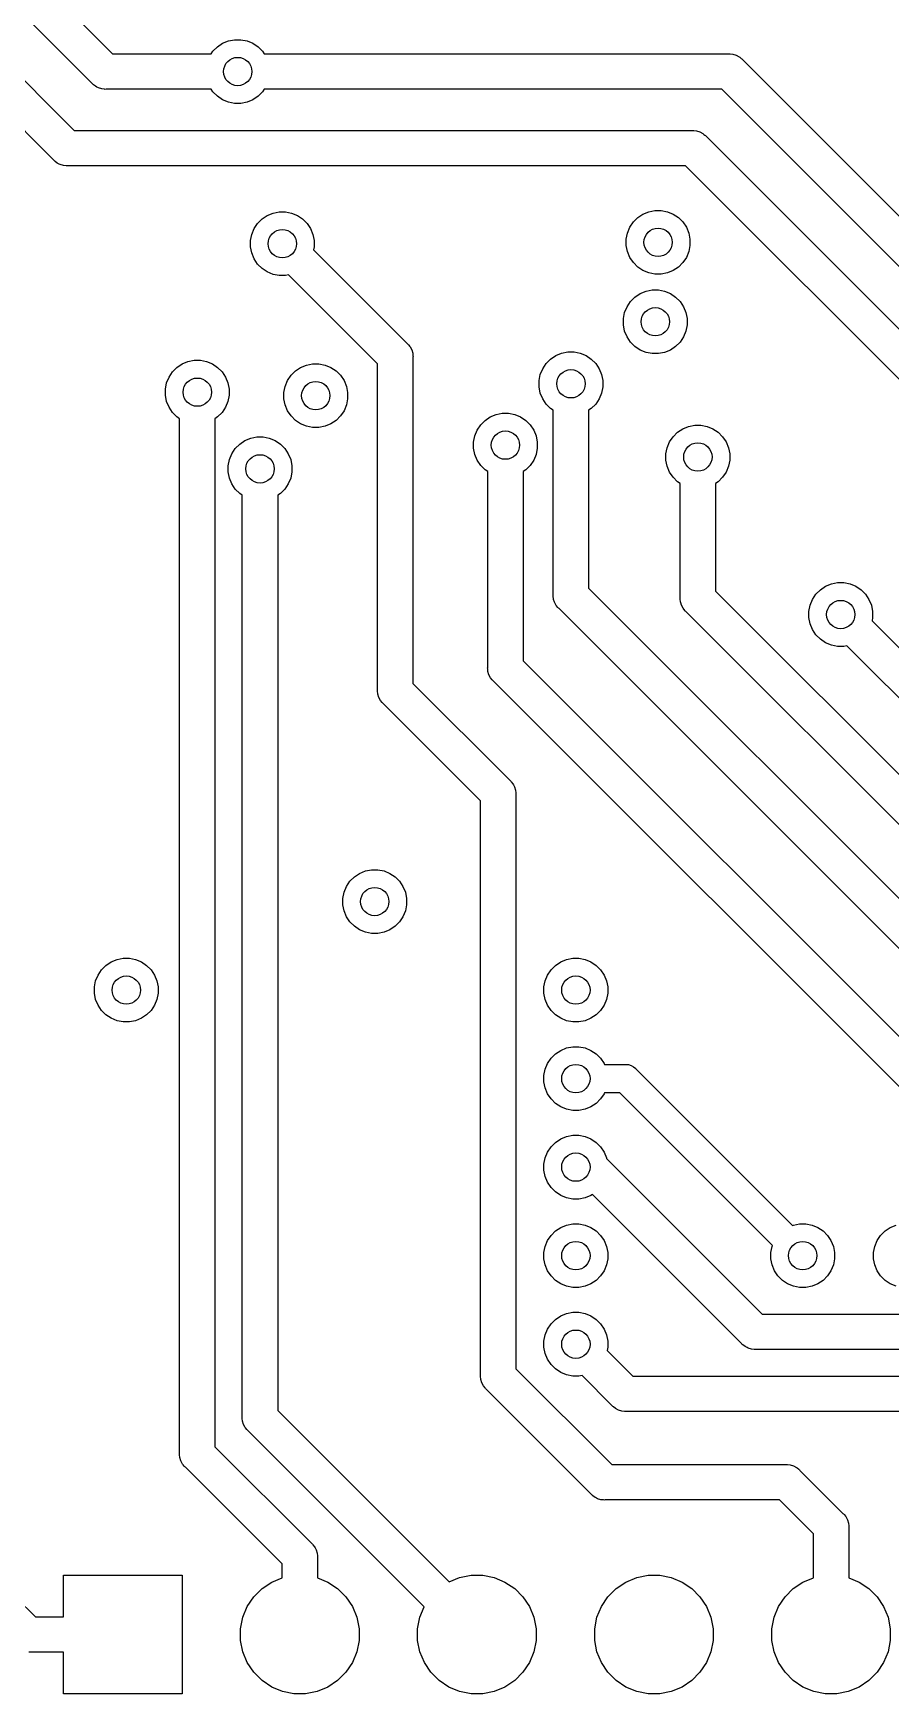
# Model space of a CAD drawing. Extents: x 3.58 to 7.49, y -4.48 to -2.36.
# Drawn here: x 5.209 to 5.693, y -4.406 to -3.469 of the extents above; entities that cross this region are included whole.
import ezdxf

# ---------------------------------------------------------------- set-up
doc = ezdxf.new("R2010")
doc.units = 0
doc.header["$MEASUREMENT"] = 0
doc.layers.add('BLACK', color=7, linetype='CONTINUOUS')

msp = doc.modelspace()

# ---------------------------------------------------------------- linework, layer by layer
at = {"layer": 'BLACK', "linetype": 'CONTINUOUS'}
for p, q in [((5.14898, -3.44074), (5.2317, -3.52346)), ((5.21984, -3.44665), (5.25335, -3.48016)), ((5.24179, -3.49688), (5.20312, -3.45821)), ((5.22014, -3.54019), (5.14898, -3.46902)), ((5.30905, -3.48016), (5.31003, -3.47868)), ((5.31003, -3.47868), (5.31254, -3.47618)), ((5.31254, -3.47618), (5.31549, -3.47421)), ((5.31549, -3.47421), (5.31877, -3.47285)), ((5.31877, -3.47285), (5.32224, -3.47216)), ((5.32224, -3.47216), (5.32579, -3.47216)), ((5.32579, -3.47216), (5.32927, -3.47285)), ((5.32927, -3.47285), (5.33254, -3.47421)), ((5.33254, -3.47421), (5.33549, -3.47618)), ((5.33549, -3.47618), (5.338, -3.47868)), ((5.338, -3.47868), (5.33898, -3.48016)), ((5.25335, -3.48016), (5.30905, -3.48016)), ((5.33898, -3.48016), (5.60108, -3.48016)), ((5.60108, -3.48016), (5.60157, -3.48011)), ((5.60157, -3.48011), (5.60207, -3.48016)), ((5.60207, -3.48016), (5.60207, -3.48016)), ((5.60207, -3.48016), (5.60354, -3.4803)), ((5.60354, -3.4803), (5.60542, -3.48087)), ((5.60542, -3.48087), (5.60716, -3.4818)), ((5.60716, -3.4818), (5.6075, -3.48208)), ((5.6075, -3.48208), (5.6083, -3.48274)), ((5.6083, -3.48274), (5.6083, -3.48274)), ((5.6083, -3.48274), (5.60868, -3.48305)), ((5.60868, -3.48305), (5.60899, -3.48343)), ((5.60899, -3.48343), (5.9159, -3.79034)), ((5.24211, -3.49726), (5.24179, -3.49688)), ((5.24249, -3.49758), (5.24211, -3.49726)), ((5.24363, -3.49851), (5.24249, -3.49758)), ((5.24249, -3.49758), (5.24249, -3.49758)), ((5.24444, -3.49894), (5.24363, -3.49851)), ((5.24537, -3.49944), (5.24444, -3.49894)), ((5.24725, -3.50001), (5.24537, -3.49944)), ((5.24872, -3.50016), (5.24725, -3.50001)), ((5.24921, -3.50021), (5.24872, -3.50016)), ((5.24872, -3.50016), (5.24872, -3.50016)), ((5.2497, -3.50016), (5.24921, -3.50021)), ((5.30905, -3.50016), (5.2497, -3.50016)), ((5.31003, -3.50163), (5.30905, -3.50016)), ((5.31254, -3.50414), (5.31003, -3.50163)), ((5.31549, -3.50611), (5.31254, -3.50414)), ((5.31877, -3.50747), (5.31549, -3.50611)), ((5.32224, -3.50816), (5.31877, -3.50747)), ((5.32927, -3.50747), (5.32579, -3.50816)), ((5.33254, -3.50611), (5.32927, -3.50747)), ((5.33549, -3.50414), (5.33254, -3.50611)), ((5.338, -3.50163), (5.33549, -3.50414)), ((5.33898, -3.50016), (5.338, -3.50163)), ((5.59743, -3.50016), (5.33898, -3.50016)), ((5.90434, -3.80706), (5.59743, -3.50016)), ((5.32579, -3.50816), (5.32224, -3.50816)), ((5.2317, -3.52346), (5.58061, -3.52346)), ((5.58061, -3.52346), (5.5811, -3.52342)), ((5.5811, -3.52342), (5.58159, -3.52346)), ((5.58159, -3.52346), (5.58159, -3.52346)), ((5.58159, -3.52346), (5.58306, -3.52361)), ((5.58306, -3.52361), (5.58495, -3.52418)), ((5.58495, -3.52418), (5.58668, -3.52511)), ((5.58668, -3.52511), (5.58734, -3.52564)), ((5.58734, -3.52564), (5.58783, -3.52605)), ((5.58783, -3.52605), (5.58783, -3.52605)), ((5.58783, -3.52605), (5.58821, -3.52636)), ((5.58821, -3.52636), (5.58852, -3.52674)), ((5.58852, -3.52674), (5.90178, -3.84)), ((5.22045, -3.54057), (5.22014, -3.54019)), ((5.22084, -3.54088), (5.22045, -3.54057)), ((5.22198, -3.54182), (5.22084, -3.54088)), ((5.22084, -3.54088), (5.22084, -3.54088)), ((5.22311, -3.54242), (5.22198, -3.54182)), ((5.22371, -3.54275), (5.22311, -3.54242)), ((5.2256, -3.54332), (5.22371, -3.54275)), ((5.22707, -3.54346), (5.2256, -3.54332)), ((5.22756, -3.54351), (5.22707, -3.54346)), ((5.22707, -3.54346), (5.22707, -3.54346)), ((5.22805, -3.54346), (5.22756, -3.54351)), ((5.57696, -3.54346), (5.22805, -3.54346)), ((5.89022, -3.85672), (5.57696, -3.54346)), ((5.33523, -3.57593), (5.33774, -3.57342)), ((5.33774, -3.57342), (5.34069, -3.57145)), ((5.34069, -3.57145), (5.34396, -3.57009)), ((5.34396, -3.57009), (5.34744, -3.5694)), ((5.34744, -3.5694), (5.35099, -3.5694)), ((5.35099, -3.5694), (5.35446, -3.57009)), ((5.35446, -3.57009), (5.35774, -3.57145)), ((5.35774, -3.57145), (5.36069, -3.57342)), ((5.36069, -3.57342), (5.36319, -3.57593)), ((5.54744, -3.57514), (5.54994, -3.57263)), ((5.54994, -3.57263), (5.55289, -3.57066)), ((5.55289, -3.57066), (5.55617, -3.56931)), ((5.55617, -3.56931), (5.55964, -3.56861)), ((5.55964, -3.56861), (5.56319, -3.56861)), ((5.56319, -3.56861), (5.56667, -3.56931)), ((5.56667, -3.56931), (5.56994, -3.57066)), ((5.56994, -3.57066), (5.57289, -3.57263)), ((5.57289, -3.57263), (5.5754, -3.57514)), ((5.33121, -3.58563), (5.3319, -3.58215)), ((5.3319, -3.58215), (5.33326, -3.57888)), ((5.33326, -3.57888), (5.33523, -3.57593)), ((5.36319, -3.57593), (5.36516, -3.57888)), ((5.36516, -3.57888), (5.36652, -3.58215)), ((5.36652, -3.58215), (5.36721, -3.58563)), ((5.54342, -3.58484), (5.54411, -3.58136)), ((5.54411, -3.58136), (5.54547, -3.57809)), ((5.54547, -3.57809), (5.54744, -3.57514)), ((5.5754, -3.57514), (5.57737, -3.57809)), ((5.57737, -3.57809), (5.57873, -3.58136)), ((5.57873, -3.58136), (5.57942, -3.58484)), ((5.33121, -3.58917), (5.33121, -3.58563)), ((5.3319, -3.59265), (5.33121, -3.58917)), ((5.36721, -3.58917), (5.36687, -3.59091)), ((5.36687, -3.59091), (5.41971, -3.64375)), ((5.36721, -3.58563), (5.36721, -3.58917)), ((5.54342, -3.58839), (5.54342, -3.58484)), ((5.54411, -3.59186), (5.54342, -3.58839)), ((5.54547, -3.59514), (5.54411, -3.59186)), ((5.57873, -3.59186), (5.57737, -3.59514)), ((5.57942, -3.58839), (5.57873, -3.59186)), ((5.57942, -3.58484), (5.57942, -3.58839)), ((5.33326, -3.59593), (5.3319, -3.59265)), ((5.33523, -3.59888), (5.33326, -3.59593)), ((5.33774, -3.60138), (5.33523, -3.59888)), ((5.34069, -3.60335), (5.33774, -3.60138)), ((5.54744, -3.59809), (5.54547, -3.59514)), ((5.54994, -3.6006), (5.54744, -3.59809)), ((5.55289, -3.60257), (5.54994, -3.6006)), ((5.57289, -3.6006), (5.56994, -3.60257)), ((5.5754, -3.59809), (5.57289, -3.6006)), ((5.57737, -3.59514), (5.5754, -3.59809)), ((5.34396, -3.60471), (5.34069, -3.60335)), ((5.34744, -3.6054), (5.34396, -3.60471)), ((5.35099, -3.6054), (5.34744, -3.6054)), ((5.35272, -3.60506), (5.35099, -3.6054)), ((5.40298, -3.65531), (5.35272, -3.60506)), ((5.55617, -3.60392), (5.55289, -3.60257)), ((5.55964, -3.60461), (5.55617, -3.60392)), ((5.56319, -3.60461), (5.55964, -3.60461)), ((5.56667, -3.60392), (5.56319, -3.60461)), ((5.56994, -3.60257), (5.56667, -3.60392)), ((5.54389, -3.62297), (5.54586, -3.62002)), ((5.54586, -3.62002), (5.54837, -3.61751)), ((5.54837, -3.61751), (5.55132, -3.61554)), ((5.55132, -3.61554), (5.55459, -3.61419)), ((5.55459, -3.61419), (5.55807, -3.6135)), ((5.55807, -3.6135), (5.56162, -3.6135)), ((5.56162, -3.6135), (5.56509, -3.61419)), ((5.56509, -3.61419), (5.56837, -3.61554)), ((5.56837, -3.61554), (5.57132, -3.61751)), ((5.57132, -3.61751), (5.57382, -3.62002)), ((5.57382, -3.62002), (5.57579, -3.62297)), ((5.54184, -3.62972), (5.54253, -3.62625)), ((5.54184, -3.63327), (5.54184, -3.62972)), ((5.54253, -3.62625), (5.54389, -3.62297)), ((5.57579, -3.62297), (5.57715, -3.62625)), ((5.57715, -3.62625), (5.57784, -3.62972)), ((5.57784, -3.62972), (5.57784, -3.63327)), ((5.54253, -3.63675), (5.54184, -3.63327)), ((5.54389, -3.64002), (5.54253, -3.63675)), ((5.57715, -3.63675), (5.57579, -3.64002)), ((5.57784, -3.63327), (5.57715, -3.63675)), ((5.41971, -3.64375), (5.42009, -3.64406)), ((5.42009, -3.64406), (5.4204, -3.64445)), ((5.4204, -3.64445), (5.4204, -3.64445)), ((5.4204, -3.64445), (5.42125, -3.64548)), ((5.42125, -3.64548), (5.42134, -3.64559)), ((5.42134, -3.64559), (5.42226, -3.64732)), ((5.42226, -3.64732), (5.42284, -3.64921)), ((5.50695, -3.64923), (5.51043, -3.64854)), ((5.51043, -3.64854), (5.51398, -3.64854)), ((5.51398, -3.64854), (5.51746, -3.64923)), ((5.54586, -3.64297), (5.54389, -3.64002)), ((5.54837, -3.64548), (5.54586, -3.64297)), ((5.55132, -3.64745), (5.54837, -3.64548)), ((5.55459, -3.6488), (5.55132, -3.64745)), ((5.56837, -3.64745), (5.56509, -3.6488)), ((5.57132, -3.64548), (5.56837, -3.64745)), ((5.57382, -3.64297), (5.57132, -3.64548)), ((5.57579, -3.64002), (5.57382, -3.64297)), ((5.2872, -3.65979), (5.28971, -3.65728)), ((5.28971, -3.65728), (5.29265, -3.65531)), ((5.29265, -3.65531), (5.29593, -3.65395)), ((5.29593, -3.65395), (5.29941, -3.65326)), ((5.29941, -3.65326), (5.30295, -3.65326)), ((5.30295, -3.65326), (5.30643, -3.65395)), ((5.30643, -3.65395), (5.30971, -3.65531)), ((5.30971, -3.65531), (5.31266, -3.65728)), ((5.31266, -3.65728), (5.31516, -3.65979)), ((5.35661, -3.65925), (5.35956, -3.65728)), ((5.35956, -3.65728), (5.36284, -3.65592)), ((5.36284, -3.65592), (5.36631, -3.65523)), ((5.36631, -3.65523), (5.36986, -3.65523)), ((5.36986, -3.65523), (5.37334, -3.65592)), ((5.37334, -3.65592), (5.37661, -3.65728)), ((5.37661, -3.65728), (5.37956, -3.65925)), ((5.40298, -3.80461), (5.40298, -3.65531)), ((5.42284, -3.64921), (5.42298, -3.65068)), ((5.42298, -3.65068), (5.42298, -3.65068)), ((5.42298, -3.65068), (5.42303, -3.65117)), ((5.42303, -3.65117), (5.42298, -3.65166)), ((5.42298, -3.65166), (5.42298, -3.83574)), ((5.49625, -3.65801), (5.49822, -3.65506)), ((5.49822, -3.65506), (5.50073, -3.65255)), ((5.50073, -3.65255), (5.50368, -3.65058)), ((5.50368, -3.65058), (5.50695, -3.64923)), ((5.51746, -3.64923), (5.52073, -3.65058)), ((5.52073, -3.65058), (5.52368, -3.65255)), ((5.52368, -3.65255), (5.52619, -3.65506)), ((5.52619, -3.65506), (5.52816, -3.65801)), ((5.55807, -3.6495), (5.55459, -3.6488)), ((5.56162, -3.6495), (5.55807, -3.6495)), ((5.56509, -3.6488), (5.56162, -3.6495)), ((5.28318, -3.66949), (5.28387, -3.66601)), ((5.28387, -3.66601), (5.28523, -3.66273)), ((5.28523, -3.66273), (5.2872, -3.65979)), ((5.31516, -3.65979), (5.31713, -3.66273)), ((5.31713, -3.66273), (5.31849, -3.66601)), ((5.31849, -3.66601), (5.31918, -3.66949)), ((5.35078, -3.66798), (5.35214, -3.6647)), ((5.35214, -3.6647), (5.35411, -3.66175)), ((5.35411, -3.66175), (5.35661, -3.65925)), ((5.37956, -3.65925), (5.38207, -3.66175)), ((5.38207, -3.66175), (5.38404, -3.6647)), ((5.38404, -3.6647), (5.38539, -3.66798)), ((5.4942, -3.66476), (5.4949, -3.66129)), ((5.4942, -3.66831), (5.4942, -3.66476)), ((5.4949, -3.66129), (5.49625, -3.65801)), ((5.52816, -3.65801), (5.52951, -3.66129)), ((5.52951, -3.66129), (5.5302, -3.66476)), ((5.5302, -3.66476), (5.5302, -3.66831)), ((5.28318, -3.67303), (5.28318, -3.66949)), ((5.28387, -3.67651), (5.28318, -3.67303)), ((5.28523, -3.67979), (5.28387, -3.67651)), ((5.31849, -3.67651), (5.31713, -3.67979)), ((5.31918, -3.67303), (5.31849, -3.67651)), ((5.31918, -3.66949), (5.31918, -3.67303)), ((5.35009, -3.67146), (5.35078, -3.66798)), ((5.35009, -3.675), (5.35009, -3.67146)), ((5.35078, -3.67848), (5.35009, -3.675)), ((5.38539, -3.66798), (5.38609, -3.67146)), ((5.38609, -3.675), (5.38539, -3.67848)), ((5.38609, -3.67146), (5.38609, -3.675)), ((5.4949, -3.67179), (5.4942, -3.66831)), ((5.49625, -3.67506), (5.4949, -3.67179)), ((5.49822, -3.67801), (5.49625, -3.67506)), ((5.52816, -3.67506), (5.52619, -3.67801)), ((5.52951, -3.67179), (5.52816, -3.67506)), ((5.5302, -3.66831), (5.52951, -3.67179)), ((5.2872, -3.68273), (5.28523, -3.67979)), ((5.28971, -3.68524), (5.2872, -3.68273)), ((5.29118, -3.68623), (5.28971, -3.68524)), ((5.31266, -3.68524), (5.31118, -3.68623)), ((5.31516, -3.68273), (5.31266, -3.68524)), ((5.31713, -3.67979), (5.31516, -3.68273)), ((5.35214, -3.68175), (5.35078, -3.67848)), ((5.35411, -3.6847), (5.35214, -3.68175)), ((5.35661, -3.68721), (5.35411, -3.6847)), ((5.38207, -3.6847), (5.37956, -3.68721)), ((5.38404, -3.68175), (5.38207, -3.6847)), ((5.38539, -3.67848), (5.38404, -3.68175)), ((5.46372, -3.6872), (5.46667, -3.68523)), ((5.46667, -3.68523), (5.46995, -3.68387)), ((5.46995, -3.68387), (5.47342, -3.68318)), ((5.47342, -3.68318), (5.47697, -3.68318)), ((5.47697, -3.68318), (5.48045, -3.68387)), ((5.48045, -3.68387), (5.48372, -3.68523)), ((5.48372, -3.68523), (5.48667, -3.6872)), ((5.50073, -3.68052), (5.49822, -3.67801)), ((5.5022, -3.6815), (5.50073, -3.68052)), ((5.5022, -3.78562), (5.5022, -3.6815)), ((5.52368, -3.68052), (5.5222, -3.6815)), ((5.5222, -3.6815), (5.5222, -3.78197)), ((5.52619, -3.67801), (5.52368, -3.68052)), ((5.29118, -4.2706), (5.29118, -3.68623)), ((5.31118, -3.68623), (5.31118, -4.26694)), ((5.35956, -3.68918), (5.35661, -3.68721)), ((5.36284, -3.69054), (5.35956, -3.68918)), ((5.36631, -3.69123), (5.36284, -3.69054)), ((5.36986, -3.69123), (5.36631, -3.69123)), ((5.37334, -3.69054), (5.36986, -3.69123)), ((5.37661, -3.68918), (5.37334, -3.69054)), ((5.37956, -3.68721), (5.37661, -3.68918)), ((5.45789, -3.69593), (5.45925, -3.69265)), ((5.45925, -3.69265), (5.46122, -3.68971)), ((5.46122, -3.68971), (5.46372, -3.6872)), ((5.48667, -3.6872), (5.48918, -3.68971)), ((5.48918, -3.68971), (5.49115, -3.69265)), ((5.49115, -3.69265), (5.49251, -3.69593)), ((5.56988, -3.6964), (5.57238, -3.69389)), ((5.57238, -3.69389), (5.57533, -3.69192)), ((5.57533, -3.69192), (5.57861, -3.69057)), ((5.57861, -3.69057), (5.58209, -3.68987)), ((5.58209, -3.68987), (5.58563, -3.68987)), ((5.58563, -3.68987), (5.58911, -3.69057)), ((5.58911, -3.69057), (5.59238, -3.69192)), ((5.59238, -3.69192), (5.59533, -3.69389)), ((5.59533, -3.69389), (5.59784, -3.6964)), ((5.32066, -3.70604), (5.32263, -3.70309)), ((5.32263, -3.70309), (5.32514, -3.70059)), ((5.32514, -3.70059), (5.32809, -3.69862)), ((5.32809, -3.69862), (5.33136, -3.69726)), ((5.33136, -3.69726), (5.33484, -3.69657)), ((5.33484, -3.69657), (5.33839, -3.69657)), ((5.33839, -3.69657), (5.34186, -3.69726)), ((5.34186, -3.69726), (5.34514, -3.69862)), ((5.34514, -3.69862), (5.34809, -3.70059)), ((5.34809, -3.70059), (5.3506, -3.70309)), ((5.3506, -3.70309), (5.35257, -3.70604)), ((5.4572, -3.69941), (5.45789, -3.69593)), ((5.4572, -3.70295), (5.4572, -3.69941)), ((5.45789, -3.70643), (5.4572, -3.70295)), ((5.49251, -3.69593), (5.4932, -3.69941)), ((5.4932, -3.70295), (5.49251, -3.70643)), ((5.4932, -3.69941), (5.4932, -3.70295)), ((5.56586, -3.7061), (5.56655, -3.70262)), ((5.56655, -3.70262), (5.56791, -3.69935)), ((5.56791, -3.69935), (5.56988, -3.6964)), ((5.59784, -3.6964), (5.59981, -3.69935)), ((5.59981, -3.69935), (5.60117, -3.70262)), ((5.60117, -3.70262), (5.60186, -3.7061)), ((5.31861, -3.71279), (5.31931, -3.70932)), ((5.31861, -3.71634), (5.31861, -3.71279)), ((5.31931, -3.70932), (5.32066, -3.70604)), ((5.35257, -3.70604), (5.35392, -3.70932)), ((5.35392, -3.70932), (5.35461, -3.71279)), ((5.35461, -3.71279), (5.35461, -3.71634)), ((5.45925, -3.70971), (5.45789, -3.70643)), ((5.46122, -3.71266), (5.45925, -3.70971)), ((5.46372, -3.71516), (5.46122, -3.71266)), ((5.48918, -3.71266), (5.48667, -3.71516)), ((5.49115, -3.70971), (5.48918, -3.71266)), ((5.49251, -3.70643), (5.49115, -3.70971)), ((5.56586, -3.70965), (5.56586, -3.7061)), ((5.56655, -3.71312), (5.56586, -3.70965)), ((5.56791, -3.7164), (5.56655, -3.71312)), ((5.60117, -3.71312), (5.59981, -3.7164)), ((5.60186, -3.70965), (5.60117, -3.71312)), ((5.60186, -3.7061), (5.60186, -3.70965)), ((5.31931, -3.71982), (5.31861, -3.71634)), ((5.32066, -3.72309), (5.31931, -3.71982)), ((5.32263, -3.72604), (5.32066, -3.72309)), ((5.35257, -3.72309), (5.3506, -3.72604)), ((5.35392, -3.71982), (5.35257, -3.72309)), ((5.35461, -3.71634), (5.35392, -3.71982)), ((5.4652, -3.71615), (5.46372, -3.71516)), ((5.4652, -3.82661), (5.4652, -3.71615)), ((5.48667, -3.71516), (5.4852, -3.71615)), ((5.4852, -3.71615), (5.4852, -3.82296)), ((5.56988, -3.71935), (5.56791, -3.7164)), ((5.57238, -3.72186), (5.56988, -3.71935)), ((5.57386, -3.72284), (5.57238, -3.72186)), ((5.57386, -3.78727), (5.57386, -3.72284)), ((5.59533, -3.72186), (5.59386, -3.72284)), ((5.59386, -3.72284), (5.59386, -3.78362)), ((5.59784, -3.71935), (5.59533, -3.72186)), ((5.59981, -3.7164), (5.59784, -3.71935)), ((5.32514, -3.72855), (5.32263, -3.72604)), ((5.32661, -3.72953), (5.32514, -3.72855)), ((5.32661, -4.25003), (5.32661, -3.72953)), ((5.34809, -3.72855), (5.34661, -3.72953)), ((5.34661, -3.72953), (5.34661, -4.24638)), ((5.3506, -3.72604), (5.34809, -3.72855)), ((5.65604, -3.7809), (5.65932, -3.77954)), ((5.65932, -3.77954), (5.66279, -3.77885)), ((5.66279, -3.77885), (5.66634, -3.77885)), ((5.66634, -3.77885), (5.66982, -3.77954)), ((5.66982, -3.77954), (5.67309, -3.7809)), ((5.50216, -3.78611), (5.5022, -3.78562)), ((5.5022, -3.7866), (5.50216, -3.78611)), ((5.50235, -3.78807), (5.5022, -3.7866)), ((5.5022, -3.7866), (5.5022, -3.7866)), ((5.50243, -3.78832), (5.50235, -3.78807)), ((5.50292, -3.78996), (5.50243, -3.78832)), ((5.5222, -3.78197), (5.80937, -4.06913)), ((5.57381, -3.78776), (5.57386, -3.78727)), ((5.57386, -3.78825), (5.57381, -3.78776)), ((5.574, -3.78972), (5.57386, -3.78825)), ((5.57386, -3.78825), (5.57386, -3.78825)), ((5.59386, -3.78362), (5.84079, -4.03055)), ((5.64726, -3.7916), (5.64862, -3.78832)), ((5.64862, -3.78832), (5.65059, -3.78538)), ((5.65059, -3.78538), (5.65309, -3.78287)), ((5.65309, -3.78287), (5.65604, -3.7809)), ((5.67309, -3.7809), (5.67604, -3.78287)), ((5.67604, -3.78287), (5.67855, -3.78538)), ((5.67855, -3.78538), (5.68052, -3.78832)), ((5.68052, -3.78832), (5.68188, -3.7916)), ((5.50385, -3.79169), (5.50292, -3.78996)), ((5.50479, -3.79283), (5.50385, -3.79169)), ((5.5051, -3.79322), (5.50479, -3.79283)), ((5.50479, -3.79283), (5.50479, -3.79283)), ((5.50548, -3.79353), (5.5051, -3.79322)), ((5.79781, -4.08586), (5.50548, -3.79353)), ((5.57418, -3.7903), (5.574, -3.78972)), ((5.57457, -3.79161), (5.57418, -3.7903)), ((5.5755, -3.79335), (5.57457, -3.79161)), ((5.57644, -3.79449), (5.5755, -3.79335)), ((5.57675, -3.79487), (5.57644, -3.79449)), ((5.57644, -3.79449), (5.57644, -3.79449)), ((5.57713, -3.79518), (5.57675, -3.79487)), ((5.82923, -4.04728), (5.57713, -3.79518)), ((5.64657, -3.79508), (5.64726, -3.7916)), ((5.64657, -3.79862), (5.64657, -3.79508)), ((5.64726, -3.8021), (5.64657, -3.79862)), ((5.68188, -3.7916), (5.68257, -3.79508)), ((5.68257, -3.79862), (5.68222, -3.80036)), ((5.68257, -3.79508), (5.68257, -3.79862)), ((5.40298, -3.8394), (5.40298, -3.80461)), ((5.40298, -3.80461), (5.40298, -3.80461)), ((5.64862, -3.80538), (5.64726, -3.8021)), ((5.65059, -3.80832), (5.64862, -3.80538)), ((5.68222, -3.80036), (5.87805, -3.99619)), ((5.65309, -3.81083), (5.65059, -3.80832)), ((5.65604, -3.8128), (5.65309, -3.81083)), ((5.65932, -3.81416), (5.65604, -3.8128)), ((5.66279, -3.81485), (5.65932, -3.81416)), ((5.66634, -3.81485), (5.66279, -3.81485)), ((5.66808, -3.8145), (5.66634, -3.81485)), ((5.86649, -4.01291), (5.66808, -3.8145)), ((5.46515, -3.8271), (5.4652, -3.82661)), ((5.4852, -3.82296), (5.77052, -4.10829)), ((5.42298, -3.83574), (5.47781, -3.89057)), ((5.4652, -3.82759), (5.46515, -3.8271)), ((5.46529, -3.82854), (5.4652, -3.82759)), ((5.4652, -3.82759), (5.4652, -3.82759)), ((5.46534, -3.82906), (5.46529, -3.82854)), ((5.46591, -3.83095), (5.46534, -3.82906)), ((5.46684, -3.83268), (5.46591, -3.83095)), ((5.46778, -3.83383), (5.46684, -3.83268)), ((5.46809, -3.83421), (5.46778, -3.83383)), ((5.46778, -3.83383), (5.46778, -3.83383)), ((5.46847, -3.83452), (5.46809, -3.83421)), ((5.75896, -4.12501), (5.46847, -3.83452)), ((5.40293, -3.83989), (5.40298, -3.8394)), ((5.40313, -3.84185), (5.40293, -3.83989)), ((5.4037, -3.84373), (5.40313, -3.84185)), ((5.40463, -3.84547), (5.4037, -3.84373)), ((5.40556, -3.84661), (5.40463, -3.84547)), ((5.40588, -3.84699), (5.40556, -3.84661)), ((5.40556, -3.84661), (5.40556, -3.84661)), ((5.40626, -3.8473), (5.40588, -3.84699)), ((5.46109, -3.90213), (5.40626, -3.8473)), ((5.47781, -3.89057), (5.47819, -3.89089)), ((5.47819, -3.89089), (5.4785, -3.89127)), ((5.4785, -3.89127), (5.4785, -3.89127)), ((5.4785, -3.89127), (5.47944, -3.89241)), ((5.47944, -3.89241), (5.47978, -3.89304)), ((5.47978, -3.89304), (5.48037, -3.89415)), ((5.48037, -3.89415), (5.48094, -3.89603)), ((5.48094, -3.89603), (5.48109, -3.8975)), ((5.48109, -3.8975), (5.48109, -3.8975)), ((5.48109, -3.8975), (5.48113, -3.89799)), ((5.48113, -3.89799), (5.48109, -3.89848)), ((5.48109, -3.89848), (5.48109, -4.22285)), ((5.46109, -4.2265), (5.46109, -3.90213)), ((5.38544, -3.95047), (5.3874, -3.94752)), ((5.3874, -3.94752), (5.38991, -3.94501)), ((5.38991, -3.94501), (5.39286, -3.94304)), ((5.39286, -3.94304), (5.39614, -3.94168)), ((5.39614, -3.94168), (5.39961, -3.94099)), ((5.39961, -3.94099), (5.40316, -3.94099)), ((5.40316, -3.94099), (5.40664, -3.94168)), ((5.40664, -3.94168), (5.40991, -3.94304)), ((5.40991, -3.94304), (5.41286, -3.94501)), ((5.41286, -3.94501), (5.41537, -3.94752)), ((5.41537, -3.94752), (5.41734, -3.95047)), ((5.38339, -3.95722), (5.38408, -3.95374)), ((5.38339, -3.96076), (5.38339, -3.95722)), ((5.38408, -3.95374), (5.38544, -3.95047)), ((5.41734, -3.95047), (5.41869, -3.95374)), ((5.41869, -3.95374), (5.41939, -3.95722)), ((5.41939, -3.95722), (5.41939, -3.96076)), ((5.38408, -3.96424), (5.38339, -3.96076)), ((5.38544, -3.96752), (5.38408, -3.96424)), ((5.3874, -3.97047), (5.38544, -3.96752)), ((5.41734, -3.96752), (5.41537, -3.97047)), ((5.41869, -3.96424), (5.41734, -3.96752)), ((5.41939, -3.96076), (5.41869, -3.96424)), ((5.38991, -3.97297), (5.3874, -3.97047)), ((5.39286, -3.97494), (5.38991, -3.97297)), ((5.39614, -3.9763), (5.39286, -3.97494)), ((5.39961, -3.97699), (5.39614, -3.9763)), ((5.40664, -3.9763), (5.40316, -3.97699)), ((5.40991, -3.97494), (5.40664, -3.9763)), ((5.41286, -3.97297), (5.40991, -3.97494)), ((5.41537, -3.97047), (5.41286, -3.97297)), ((5.40316, -3.97699), (5.39961, -3.97699)), ((5.24711, -3.99752), (5.24961, -3.99501)), ((5.24961, -3.99501), (5.25256, -3.99304)), ((5.25256, -3.99304), (5.25584, -3.99168)), ((5.25584, -3.99168), (5.25931, -3.99099)), ((5.25931, -3.99099), (5.26286, -3.99099)), ((5.26286, -3.99099), (5.26634, -3.99168)), ((5.26634, -3.99168), (5.26961, -3.99304)), ((5.26961, -3.99304), (5.27256, -3.99501)), ((5.27256, -3.99501), (5.27507, -3.99752)), ((5.50098, -3.99752), (5.50349, -3.99501)), ((5.50349, -3.99501), (5.50643, -3.99304)), ((5.50643, -3.99304), (5.50971, -3.99168)), ((5.50971, -3.99168), (5.51319, -3.99099)), ((5.51319, -3.99099), (5.51673, -3.99099)), ((5.51673, -3.99099), (5.52021, -3.99168)), ((5.52021, -3.99168), (5.52349, -3.99304)), ((5.52349, -3.99304), (5.52643, -3.99501)), ((5.52643, -3.99501), (5.52894, -3.99752)), ((5.24309, -4.00722), (5.24378, -4.00374)), ((5.24378, -4.00374), (5.24514, -4.00047)), ((5.24514, -4.00047), (5.24711, -3.99752)), ((5.27507, -3.99752), (5.27704, -4.00047)), ((5.27704, -4.00047), (5.27839, -4.00374)), ((5.27839, -4.00374), (5.27909, -4.00722)), ((5.49696, -4.00722), (5.49765, -4.00374)), ((5.49765, -4.00374), (5.49901, -4.00047)), ((5.49901, -4.00047), (5.50098, -3.99752)), ((5.52894, -3.99752), (5.53091, -4.00047)), ((5.53091, -4.00047), (5.53227, -4.00374)), ((5.53227, -4.00374), (5.53296, -4.00722)), ((5.24309, -4.01076), (5.24309, -4.00722)), ((5.24378, -4.01424), (5.24309, -4.01076)), ((5.24514, -4.01752), (5.24378, -4.01424)), ((5.27839, -4.01424), (5.27704, -4.01752)), ((5.27909, -4.01076), (5.27839, -4.01424)), ((5.27909, -4.00722), (5.27909, -4.01076)), ((5.49696, -4.01076), (5.49696, -4.00722)), ((5.49765, -4.01424), (5.49696, -4.01076)), ((5.49901, -4.01752), (5.49765, -4.01424)), ((5.53227, -4.01424), (5.53091, -4.01752)), ((5.53296, -4.01076), (5.53227, -4.01424)), ((5.53296, -4.00722), (5.53296, -4.01076)), ((5.24711, -4.02047), (5.24514, -4.01752)), ((5.24961, -4.02297), (5.24711, -4.02047)), ((5.25256, -4.02494), (5.24961, -4.02297)), ((5.27256, -4.02297), (5.26961, -4.02494)), ((5.27507, -4.02047), (5.27256, -4.02297)), ((5.27704, -4.01752), (5.27507, -4.02047)), ((5.50098, -4.02047), (5.49901, -4.01752)), ((5.50349, -4.02297), (5.50098, -4.02047)), ((5.50643, -4.02494), (5.50349, -4.02297)), ((5.52643, -4.02297), (5.52349, -4.02494)), ((5.52894, -4.02047), (5.52643, -4.02297)), ((5.53091, -4.01752), (5.52894, -4.02047)), ((5.25584, -4.0263), (5.25256, -4.02494)), ((5.25931, -4.02699), (5.25584, -4.0263)), ((5.26286, -4.02699), (5.25931, -4.02699)), ((5.26634, -4.0263), (5.26286, -4.02699)), ((5.26961, -4.02494), (5.26634, -4.0263)), ((5.50971, -4.0263), (5.50643, -4.02494)), ((5.51319, -4.02699), (5.50971, -4.0263)), ((5.51673, -4.02699), (5.51319, -4.02699)), ((5.52021, -4.0263), (5.51673, -4.02699)), ((5.52349, -4.02494), (5.52021, -4.0263)), ((5.50643, -4.04304), (5.50971, -4.04168)), ((5.50971, -4.04168), (5.51319, -4.04099)), ((5.51319, -4.04099), (5.51673, -4.04099)), ((5.51673, -4.04099), (5.52021, -4.04168)), ((5.52021, -4.04168), (5.52349, -4.04304)), ((5.49765, -4.05374), (5.49901, -4.05047)), ((5.49901, -4.05047), (5.50098, -4.04752)), ((5.50098, -4.04752), (5.50349, -4.04501)), ((5.50349, -4.04501), (5.50643, -4.04304)), ((5.52349, -4.04304), (5.52643, -4.04501)), ((5.52643, -4.04501), (5.52894, -4.04752)), ((5.52894, -4.04752), (5.53091, -4.05047)), ((5.53091, -4.05047), (5.53113, -4.05099)), ((5.53113, -4.05099), (5.54269, -4.05099)), ((5.54269, -4.05099), (5.54309, -4.05095)), ((5.54309, -4.05095), (5.54348, -4.05099)), ((5.54348, -4.05099), (5.54348, -4.05099)), ((5.54348, -4.05099), (5.54465, -4.05111)), ((5.54465, -4.05111), (5.54616, -4.05157)), ((5.54616, -4.05157), (5.54755, -4.05231)), ((5.49696, -4.05722), (5.49765, -4.05374)), ((5.49696, -4.06076), (5.49696, -4.05722)), ((5.49765, -4.06424), (5.49696, -4.06076)), ((5.54755, -4.05231), (5.54877, -4.05331)), ((5.54877, -4.05331), (5.54902, -4.05361)), ((5.54902, -4.05361), (5.63731, -4.1419)), ((5.49901, -4.06752), (5.49765, -4.06424)), ((5.50098, -4.07047), (5.49901, -4.06752)), ((5.50349, -4.07297), (5.50098, -4.07047)), ((5.52894, -4.07047), (5.52643, -4.07297)), ((5.53091, -4.06752), (5.52894, -4.07047)), ((5.53113, -4.06699), (5.53091, -4.06752)), ((5.53977, -4.06699), (5.53113, -4.06699)), ((5.626, -4.15322), (5.53977, -4.06699)), ((5.50643, -4.07494), (5.50349, -4.07297)), ((5.50971, -4.0763), (5.50643, -4.07494)), ((5.51319, -4.07699), (5.50971, -4.0763)), ((5.51673, -4.07699), (5.51319, -4.07699)), ((5.52021, -4.0763), (5.51673, -4.07699)), ((5.52349, -4.07494), (5.52021, -4.0763)), ((5.52643, -4.07297), (5.52349, -4.07494)), ((5.49901, -4.10047), (5.50098, -4.09752)), ((5.50098, -4.09752), (5.50349, -4.09501)), ((5.50349, -4.09501), (5.50643, -4.09304)), ((5.50643, -4.09304), (5.50971, -4.09168)), ((5.50971, -4.09168), (5.51319, -4.09099)), ((5.51319, -4.09099), (5.51673, -4.09099)), ((5.51673, -4.09099), (5.52021, -4.09168)), ((5.52021, -4.09168), (5.52349, -4.09304)), ((5.52349, -4.09304), (5.52643, -4.09501)), ((5.52643, -4.09501), (5.52894, -4.09752)), ((5.52894, -4.09752), (5.53091, -4.10047)), ((5.49696, -4.10722), (5.49765, -4.10374)), ((5.49696, -4.11076), (5.49696, -4.10722)), ((5.49765, -4.10374), (5.49901, -4.10047)), ((5.53091, -4.10047), (5.53227, -4.10374)), ((5.53227, -4.10374), (5.53234, -4.1041)), ((5.53234, -4.1041), (5.62023, -4.19199)), ((5.49765, -4.11424), (5.49696, -4.11076)), ((5.49901, -4.11752), (5.49765, -4.11424)), ((5.50098, -4.12047), (5.49901, -4.11752)), ((5.50349, -4.12297), (5.50098, -4.12047)), ((5.50643, -4.12494), (5.50349, -4.12297)), ((5.50971, -4.1263), (5.50643, -4.12494)), ((5.51319, -4.12699), (5.50971, -4.1263)), ((5.52021, -4.1263), (5.51673, -4.12699)), ((5.52349, -4.12494), (5.52021, -4.1263)), ((5.52433, -4.12438), (5.52349, -4.12494)), ((5.60867, -4.20872), (5.52433, -4.12438)), ((5.51673, -4.12699), (5.51319, -4.12699)), ((5.50098, -4.14752), (5.50349, -4.14501)), ((5.50349, -4.14501), (5.50643, -4.14304)), ((5.50643, -4.14304), (5.50971, -4.14168)), ((5.50971, -4.14168), (5.51319, -4.14099)), ((5.51319, -4.14099), (5.51673, -4.14099)), ((5.51673, -4.14099), (5.52021, -4.14168)), ((5.52021, -4.14168), (5.52349, -4.14304)), ((5.52349, -4.14304), (5.52643, -4.14501)), ((5.52643, -4.14501), (5.52894, -4.14752)), ((5.63731, -4.1419), (5.63784, -4.14168)), ((5.63784, -4.14168), (5.64131, -4.14099)), ((5.64131, -4.14099), (5.64486, -4.14099)), ((5.64486, -4.14099), (5.64834, -4.14168)), ((5.64834, -4.14168), (5.65161, -4.14304)), ((5.65161, -4.14304), (5.65456, -4.14501)), ((5.65456, -4.14501), (5.65707, -4.14752)), ((5.68711, -4.14752), (5.68961, -4.14501)), ((5.68961, -4.14501), (5.69256, -4.14304)), ((5.69256, -4.14304), (5.69584, -4.14168)), ((5.49696, -4.15722), (5.49765, -4.15374)), ((5.49765, -4.15374), (5.49901, -4.15047)), ((5.49901, -4.15047), (5.50098, -4.14752)), ((5.52894, -4.14752), (5.53091, -4.15047)), ((5.53091, -4.15047), (5.53227, -4.15374)), ((5.53227, -4.15374), (5.53296, -4.15722)), ((5.62509, -4.15722), (5.62578, -4.15374)), ((5.62578, -4.15374), (5.626, -4.15322)), ((5.65707, -4.14752), (5.65904, -4.15047)), ((5.65904, -4.15047), (5.66039, -4.15374)), ((5.66039, -4.15374), (5.66109, -4.15722)), ((5.68309, -4.15722), (5.68378, -4.15374)), ((5.68378, -4.15374), (5.68514, -4.15047)), ((5.68514, -4.15047), (5.68711, -4.14752)), ((5.49696, -4.16076), (5.49696, -4.15722)), ((5.49765, -4.16424), (5.49696, -4.16076)), ((5.49901, -4.16752), (5.49765, -4.16424)), ((5.53227, -4.16424), (5.53091, -4.16752)), ((5.53296, -4.16076), (5.53227, -4.16424)), ((5.53296, -4.15722), (5.53296, -4.16076)), ((5.62509, -4.16076), (5.62509, -4.15722)), ((5.62578, -4.16424), (5.62509, -4.16076)), ((5.62714, -4.16752), (5.62578, -4.16424)), ((5.66039, -4.16424), (5.65904, -4.16752)), ((5.66109, -4.16076), (5.66039, -4.16424)), ((5.66109, -4.15722), (5.66109, -4.16076)), ((5.68309, -4.16076), (5.68309, -4.15722)), ((5.68378, -4.16424), (5.68309, -4.16076)), ((5.68514, -4.16752), (5.68378, -4.16424)), ((5.50098, -4.17047), (5.49901, -4.16752)), ((5.50349, -4.17297), (5.50098, -4.17047)), ((5.50643, -4.17494), (5.50349, -4.17297)), ((5.52643, -4.17297), (5.52349, -4.17494)), ((5.52894, -4.17047), (5.52643, -4.17297)), ((5.53091, -4.16752), (5.52894, -4.17047)), ((5.62911, -4.17047), (5.62714, -4.16752)), ((5.63161, -4.17297), (5.62911, -4.17047)), ((5.63456, -4.17494), (5.63161, -4.17297)), ((5.65456, -4.17297), (5.65161, -4.17494)), ((5.65707, -4.17047), (5.65456, -4.17297)), ((5.65904, -4.16752), (5.65707, -4.17047)), ((5.68711, -4.17047), (5.68514, -4.16752)), ((5.68961, -4.17297), (5.68711, -4.17047)), ((5.69256, -4.17494), (5.68961, -4.17297)), ((5.50971, -4.1763), (5.50643, -4.17494)), ((5.51319, -4.17699), (5.50971, -4.1763)), ((5.51673, -4.17699), (5.51319, -4.17699)), ((5.52021, -4.1763), (5.51673, -4.17699)), ((5.52349, -4.17494), (5.52021, -4.1763)), ((5.63784, -4.1763), (5.63456, -4.17494)), ((5.64131, -4.17699), (5.63784, -4.1763)), ((5.64486, -4.17699), (5.64131, -4.17699)), ((5.64834, -4.1763), (5.64486, -4.17699)), ((5.65161, -4.17494), (5.64834, -4.1763)), ((5.69584, -4.1763), (5.69256, -4.17494)), ((5.50643, -4.19304), (5.50971, -4.19168)), ((5.50971, -4.19168), (5.51319, -4.19099)), ((5.51319, -4.19099), (5.51673, -4.19099)), ((5.51673, -4.19099), (5.52021, -4.19168)), ((5.52021, -4.19168), (5.52349, -4.19304)), ((5.62023, -4.19199), (6.13194, -4.19199)), ((5.49765, -4.20374), (5.49901, -4.20047)), ((5.49901, -4.20047), (5.50098, -4.19752)), ((5.50098, -4.19752), (5.50349, -4.19501)), ((5.50349, -4.19501), (5.50643, -4.19304)), ((5.52349, -4.19304), (5.52643, -4.19501)), ((5.52643, -4.19501), (5.52894, -4.19752)), ((5.52894, -4.19752), (5.53091, -4.20047)), ((5.53091, -4.20047), (5.53227, -4.20374)), ((5.49696, -4.20722), (5.49765, -4.20374)), ((5.49696, -4.21076), (5.49696, -4.20722)), ((5.49765, -4.21424), (5.49696, -4.21076)), ((5.53227, -4.20374), (5.53296, -4.20722)), ((5.53296, -4.21076), (5.53261, -4.2125)), ((5.53296, -4.20722), (5.53296, -4.21076)), ((5.60898, -4.2091), (5.60867, -4.20872)), ((5.60936, -4.20941), (5.60898, -4.2091)), ((5.6105, -4.21035), (5.60936, -4.20941)), ((5.60936, -4.20941), (5.60936, -4.20941)), ((5.61164, -4.21095), (5.6105, -4.21035)), ((5.61224, -4.21128), (5.61164, -4.21095)), ((5.61413, -4.21185), (5.61224, -4.21128)), ((5.49901, -4.21752), (5.49765, -4.21424)), ((5.50098, -4.22047), (5.49901, -4.21752)), ((5.50349, -4.22297), (5.50098, -4.22047)), ((5.53261, -4.2125), (5.5471, -4.22699)), ((5.6156, -4.21199), (5.61413, -4.21185)), ((5.61609, -4.21204), (5.6156, -4.21199)), ((5.6156, -4.21199), (5.6156, -4.21199)), ((5.61658, -4.21199), (5.61609, -4.21204)), ((6.1356, -4.21199), (5.61658, -4.21199)), ((5.46104, -4.22699), (5.46109, -4.2265)), ((5.46123, -4.22895), (5.46104, -4.22699)), ((5.4618, -4.23084), (5.46123, -4.22895)), ((5.48109, -4.22285), (5.53523, -4.27699)), ((5.50643, -4.22494), (5.50349, -4.22297)), ((5.50971, -4.2263), (5.50643, -4.22494)), ((5.51319, -4.22699), (5.50971, -4.2263)), ((5.51673, -4.22699), (5.51319, -4.22699)), ((5.51847, -4.22665), (5.51673, -4.22699)), ((5.53554, -4.24372), (5.51847, -4.22665)), ((5.5471, -4.22699), (6.3206, -4.22699)), ((5.46273, -4.23257), (5.4618, -4.23084)), ((5.46367, -4.23372), (5.46273, -4.23257)), ((5.46398, -4.2341), (5.46367, -4.23372)), ((5.46367, -4.23372), (5.46367, -4.23372)), ((5.46436, -4.23441), (5.46398, -4.2341)), ((5.52367, -4.29372), (5.46436, -4.23441)), ((5.34661, -4.24638), (5.44347, -4.34324)), ((5.53586, -4.2441), (5.53554, -4.24372)), ((5.53624, -4.24441), (5.53586, -4.2441)), ((5.53738, -4.24535), (5.53624, -4.24441)), ((5.53624, -4.24441), (5.53624, -4.24441)), ((5.53912, -4.24628), (5.53738, -4.24535)), ((5.541, -4.24685), (5.53912, -4.24628)), ((5.54247, -4.24699), (5.541, -4.24685)), ((5.54296, -4.24704), (5.54247, -4.24699)), ((5.54247, -4.24699), (5.54247, -4.24699)), ((5.54345, -4.24699), (5.54296, -4.24704)), ((6.31694, -4.24699), (5.54345, -4.24699)), ((5.32657, -4.25052), (5.32661, -4.25003)), ((5.32661, -4.25101), (5.32657, -4.25052)), ((5.32676, -4.25248), (5.32661, -4.25101)), ((5.32661, -4.25101), (5.32661, -4.25101)), ((5.32733, -4.25436), (5.32676, -4.25248)), ((5.32826, -4.2561), (5.32733, -4.25436)), ((5.32835, -4.25621), (5.32826, -4.2561)), ((5.3292, -4.25724), (5.32835, -4.25621)), ((5.32951, -4.25762), (5.3292, -4.25724)), ((5.3292, -4.25724), (5.3292, -4.25724)), ((5.32989, -4.25794), (5.32951, -4.25762)), ((5.42933, -4.35738), (5.32989, -4.25794)), ((5.31118, -4.26694), (5.36581, -4.32157)), ((5.29113, -4.27109), (5.29118, -4.2706)), ((5.29118, -4.27158), (5.29113, -4.27109)), ((5.29133, -4.27305), (5.29118, -4.27158)), ((5.29118, -4.27158), (5.29118, -4.27158)), ((5.2919, -4.27493), (5.29133, -4.27305)), ((5.29283, -4.27667), (5.2919, -4.27493)), ((5.29321, -4.27714), (5.29283, -4.27667)), ((5.53523, -4.27699), (5.6336, -4.27699)), ((5.6336, -4.27699), (5.63409, -4.27694)), ((5.63409, -4.27694), (5.63458, -4.27699)), ((5.63458, -4.27699), (5.63458, -4.27699)), ((5.63458, -4.27699), (5.63605, -4.27714)), ((5.29376, -4.27781), (5.29321, -4.27714)), ((5.29408, -4.27819), (5.29376, -4.27781)), ((5.29376, -4.27781), (5.29376, -4.27781)), ((5.29446, -4.2785), (5.29408, -4.27819)), ((5.34909, -4.33313), (5.29446, -4.2785)), ((5.63605, -4.27714), (5.63793, -4.27771)), ((5.63793, -4.27771), (5.63967, -4.27864)), ((5.63967, -4.27864), (5.64001, -4.27892)), ((5.64001, -4.27892), (5.64081, -4.27957)), ((5.64081, -4.27957), (5.64081, -4.27957)), ((5.64081, -4.27957), (5.64119, -4.27989)), ((5.64119, -4.27989), (5.6415, -4.28027)), ((5.6415, -4.28027), (5.66581, -4.30457)), ((5.52398, -4.2941), (5.52367, -4.29372)), ((5.52436, -4.29441), (5.52398, -4.2941)), ((5.5255, -4.29535), (5.52436, -4.29441)), ((5.52436, -4.29441), (5.52436, -4.29441)), ((5.52611, -4.29567), (5.5255, -4.29535)), ((5.52724, -4.29628), (5.52611, -4.29567)), ((5.52913, -4.29685), (5.52724, -4.29628)), ((5.5306, -4.29699), (5.52913, -4.29685)), ((5.53109, -4.29704), (5.5306, -4.29699)), ((5.5306, -4.29699), (5.5306, -4.29699)), ((5.53158, -4.29699), (5.53109, -4.29704)), ((5.62994, -4.29699), (5.53158, -4.29699)), ((5.64909, -4.31613), (5.62994, -4.29699)), ((5.66581, -4.30457), (5.66619, -4.30489)), ((5.66619, -4.30489), (5.6665, -4.30527)), ((5.6665, -4.30527), (5.6665, -4.30527)), ((5.6665, -4.30527), (5.66744, -4.30641)), ((5.66744, -4.30641), (5.66805, -4.30754)), ((5.66805, -4.30754), (5.66837, -4.30815)), ((5.66837, -4.30815), (5.66894, -4.31003)), ((5.66894, -4.31003), (5.66909, -4.3115)), ((5.66909, -4.3115), (5.66909, -4.3115)), ((5.66909, -4.3115), (5.66913, -4.31199)), ((5.66913, -4.31199), (5.66909, -4.31248)), ((5.66909, -4.31248), (5.66909, -4.34091)), ((5.36581, -4.32157), (5.36619, -4.32189)), ((5.36619, -4.32189), (5.3665, -4.32227)), ((5.3665, -4.32227), (5.3665, -4.32227)), ((5.3665, -4.32227), (5.36744, -4.32341)), ((5.36744, -4.32341), (5.36778, -4.32404)), ((5.64909, -4.34091), (5.64909, -4.31613)), ((5.34909, -4.34091), (5.34909, -4.33313)), ((5.36778, -4.32404), (5.36837, -4.32515)), ((5.36837, -4.32515), (5.36894, -4.32703)), ((5.36894, -4.32703), (5.36909, -4.3285)), ((5.36909, -4.3285), (5.36909, -4.3285)), ((5.36909, -4.3285), (5.36913, -4.32899)), ((5.36913, -4.32899), (5.36909, -4.32948)), ((5.36909, -4.32948), (5.36909, -4.34091)), ((5.22562, -4.36299), (5.22562, -4.33953)), ((5.22562, -4.33953), (5.29255, -4.33953)), ((5.29255, -4.33953), (5.29255, -4.40646)), ((5.34324, -4.34334), (5.34909, -4.34091)), ((5.36909, -4.34091), (5.37494, -4.34334)), ((5.44347, -4.34324), (5.44933, -4.34081)), ((5.44933, -4.34081), (5.45579, -4.33953)), ((5.45579, -4.33953), (5.46238, -4.33953)), ((5.46238, -4.33953), (5.46885, -4.34081)), ((5.46885, -4.34081), (5.47494, -4.34334)), ((5.54324, -4.34334), (5.54933, -4.34081)), ((5.54933, -4.34081), (5.55579, -4.33953)), ((5.55579, -4.33953), (5.56238, -4.33953)), ((5.56238, -4.33953), (5.56885, -4.34081)), ((5.56885, -4.34081), (5.57494, -4.34334)), ((5.64324, -4.34334), (5.64909, -4.34091)), ((5.66909, -4.34091), (5.67494, -4.34334)), ((5.19879, -4.35202), (5.20976, -4.36299)), ((5.32943, -4.35714), (5.33309, -4.35166)), ((5.33309, -4.35166), (5.33775, -4.347)), ((5.33775, -4.347), (5.34324, -4.34334)), ((5.37494, -4.34334), (5.38042, -4.347)), ((5.38042, -4.347), (5.38508, -4.35166)), ((5.38508, -4.35166), (5.38874, -4.35714)), ((5.47494, -4.34334), (5.48042, -4.347)), ((5.48042, -4.347), (5.48508, -4.35166)), ((5.48508, -4.35166), (5.48874, -4.35714)), ((5.52943, -4.35714), (5.53309, -4.35166)), ((5.53309, -4.35166), (5.53775, -4.347)), ((5.53775, -4.347), (5.54324, -4.34334)), ((5.57494, -4.34334), (5.58042, -4.347)), ((5.58042, -4.347), (5.58508, -4.35166)), ((5.58508, -4.35166), (5.58874, -4.35714)), ((5.62943, -4.35714), (5.63309, -4.35166)), ((5.63309, -4.35166), (5.63775, -4.347)), ((5.63775, -4.347), (5.64324, -4.34334)), ((5.67494, -4.34334), (5.68042, -4.347)), ((5.68042, -4.347), (5.68508, -4.35166)), ((5.68508, -4.35166), (5.68874, -4.35714)), ((5.32691, -4.36323), (5.32943, -4.35714)), ((5.38874, -4.35714), (5.39127, -4.36323)), ((5.42691, -4.36323), (5.42933, -4.35738)), ((5.48874, -4.35714), (5.49127, -4.36323)), ((5.52691, -4.36323), (5.52943, -4.35714)), ((5.58874, -4.35714), (5.59127, -4.36323)), ((5.62691, -4.36323), (5.62943, -4.35714)), ((5.68874, -4.35714), (5.69127, -4.36323)), ((5.20976, -4.36299), (5.22562, -4.36299)), ((5.32562, -4.3697), (5.32691, -4.36323)), ((5.32562, -4.37629), (5.32562, -4.3697)), ((5.39127, -4.36323), (5.39255, -4.3697)), ((5.39255, -4.3697), (5.39255, -4.37629)), ((5.42562, -4.3697), (5.42691, -4.36323)), ((5.42562, -4.37629), (5.42562, -4.3697)), ((5.49127, -4.36323), (5.49255, -4.3697)), ((5.49255, -4.3697), (5.49255, -4.37629)), ((5.52562, -4.3697), (5.52691, -4.36323)), ((5.52562, -4.37629), (5.52562, -4.3697)), ((5.59127, -4.36323), (5.59255, -4.3697)), ((5.59255, -4.3697), (5.59255, -4.37629)), ((5.62562, -4.3697), (5.62691, -4.36323)), ((5.62562, -4.37629), (5.62562, -4.3697)), ((5.69127, -4.36323), (5.69255, -4.3697)), ((5.69255, -4.3697), (5.69255, -4.37629)), ((5.32691, -4.38275), (5.32562, -4.37629)), ((5.39255, -4.37629), (5.39127, -4.38275)), ((5.42691, -4.38275), (5.42562, -4.37629)), ((5.49255, -4.37629), (5.49127, -4.38275)), ((5.52691, -4.38275), (5.52562, -4.37629)), ((5.59255, -4.37629), (5.59127, -4.38275)), ((5.62691, -4.38275), (5.62562, -4.37629)), ((5.69255, -4.37629), (5.69127, -4.38275)), ((5.22562, -4.38299), (5.20611, -4.38299)), ((5.22562, -4.40646), (5.22562, -4.38299)), ((5.32943, -4.38884), (5.32691, -4.38275)), ((5.33309, -4.39432), (5.32943, -4.38884)), ((5.38874, -4.38884), (5.38508, -4.39432)), ((5.39127, -4.38275), (5.38874, -4.38884)), ((5.42943, -4.38884), (5.42691, -4.38275)), ((5.43309, -4.39432), (5.42943, -4.38884)), ((5.48874, -4.38884), (5.48508, -4.39432)), ((5.49127, -4.38275), (5.48874, -4.38884)), ((5.52943, -4.38884), (5.52691, -4.38275)), ((5.53309, -4.39432), (5.52943, -4.38884)), ((5.58874, -4.38884), (5.58508, -4.39432)), ((5.59127, -4.38275), (5.58874, -4.38884)), ((5.62943, -4.38884), (5.62691, -4.38275)), ((5.63309, -4.39432), (5.62943, -4.38884)), ((5.68874, -4.38884), (5.68508, -4.39432)), ((5.69127, -4.38275), (5.68874, -4.38884)), ((5.33775, -4.39899), (5.33309, -4.39432)), ((5.38508, -4.39432), (5.38042, -4.39899)), ((5.43775, -4.39899), (5.43309, -4.39432)), ((5.48508, -4.39432), (5.48042, -4.39899)), ((5.53775, -4.39899), (5.53309, -4.39432)), ((5.58508, -4.39432), (5.58042, -4.39899)), ((5.63775, -4.39899), (5.63309, -4.39432)), ((5.68508, -4.39432), (5.68042, -4.39899)), ((5.29255, -4.40646), (5.22562, -4.40646)), ((5.34324, -4.40265), (5.33775, -4.39899)), ((5.34933, -4.40517), (5.34324, -4.40265)), ((5.35579, -4.40646), (5.34933, -4.40517)), ((5.36238, -4.40646), (5.35579, -4.40646)), ((5.36885, -4.40517), (5.36238, -4.40646)), ((5.37494, -4.40265), (5.36885, -4.40517)), ((5.38042, -4.39899), (5.37494, -4.40265)), ((5.44324, -4.40265), (5.43775, -4.39899)), ((5.44933, -4.40517), (5.44324, -4.40265)), ((5.45579, -4.40646), (5.44933, -4.40517)), ((5.46238, -4.40646), (5.45579, -4.40646)), ((5.46885, -4.40517), (5.46238, -4.40646)), ((5.47494, -4.40265), (5.46885, -4.40517)), ((5.48042, -4.39899), (5.47494, -4.40265)), ((5.54324, -4.40265), (5.53775, -4.39899)), ((5.54933, -4.40517), (5.54324, -4.40265)), ((5.55579, -4.40646), (5.54933, -4.40517)), ((5.56238, -4.40646), (5.55579, -4.40646)), ((5.56885, -4.40517), (5.56238, -4.40646)), ((5.57494, -4.40265), (5.56885, -4.40517)), ((5.58042, -4.39899), (5.57494, -4.40265)), ((5.64324, -4.40265), (5.63775, -4.39899)), ((5.64933, -4.40517), (5.64324, -4.40265)), ((5.65579, -4.40646), (5.64933, -4.40517)), ((5.66238, -4.40646), (5.65579, -4.40646)), ((5.66885, -4.40517), (5.66238, -4.40646)), ((5.67494, -4.40265), (5.66885, -4.40517)), ((5.68042, -4.39899), (5.67494, -4.40265))]:
    msp.add_line(p, q, dxfattribs=at)
at = {"layer": 'BLACK'}
for centre in [(5.32402, -3.49016), (5.34921, -3.5874), (5.56142, -3.58661), (5.55984, -3.6315), (5.30118, -3.67126), (5.36809, -3.67323), (5.5122, -3.66654), (5.4752, -3.70118), (5.58386, -3.70787), (5.33661, -3.71457), (5.66457, -3.79685), (5.40139, -3.95899), (5.26109, -4.00899), (5.51496, -4.00899), (5.51496, -4.05899), (5.51496, -4.10899), (5.51496, -4.15899), (5.64309, -4.15899), (5.51496, -4.20899)]:
    msp.add_circle(centre, 0.008, dxfattribs=at)

doc.saveas('drawing.dxf')
